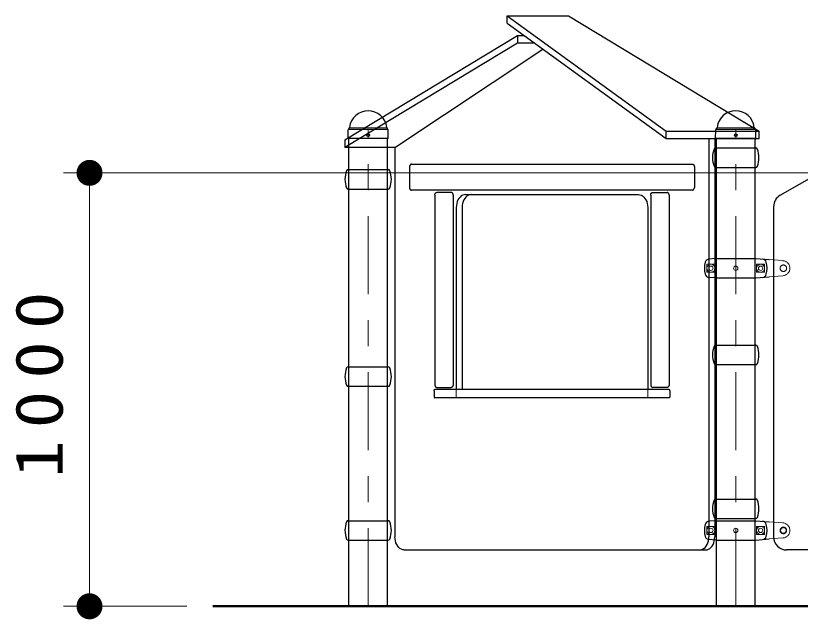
# Model space of a CAD drawing. Units: millimetres on the paper, scale 1:60. Extents: x -385 to 0, y -594 to 267.
# Drawn here: x -123.96 to -93.77, y -111.62 to -88.41 of the extents above; entities that cross this region are included whole.
import ezdxf

# ---------------------------------------------------------------- set-up
doc = ezdxf.new("R2010")
doc.units = ezdxf.units.MM
doc.linetypes.add('USER1', pattern=[4.5, 2.5, -2])
doc.linetypes.add('USER2', pattern=[6, 3, -1, 1, -1])
doc.layers.add('LY_1', color=7, linetype='Continuous', lineweight=25)
doc.styles.add('ＭＳ ゴシック', font='')
doc.styles.get('ＭＳ ゴシック').set_extended_font_data('MS Gothic')

# ---------------------------------------------------------------- blocks, each defined once
blk = doc.blocks.new('filled_dot')
at = {"color": 0, "linetype": 'Continuous', "lineweight": -2, "const_width": 1.25}
blk.add_lwpolyline([(-0.625, 0, 1), (0.625, 0, 1)], format="xyb", close=True, dxfattribs=at)

msp = doc.modelspace()

# ---------------------------------------------------------------- linework, layer by layer
at = {"layer": 'LY_1'}
for p, q in [((-105.05, -88.41), (-98.933, -92.847)), ((-105.05, -88.697), (-105.05, -88.41)), ((-105.05, -88.41), (-102.693, -88.41)), ((-102.693, -88.41), (-95.352, -92.847)), ((-105.05, -88.697), (-98.933, -93.134)), ((-104.657, -89.182), (-111.299, -93.197)), ((-104.657, -89.182), (-104.657, -89.469)), ((-104.381, -89.182), (-104.657, -89.182)), ((-104.657, -89.469), (-111.299, -93.484)), ((-103.986, -89.469), (-104.657, -89.469)), ((-109.365, -93.484), (-103.67, -89.698)), ((-111.17, -93.128), (-111.163, -92.797)), ((-111.143, -92.749), (-111.124, -92.731)), ((-109.649, -92.749), (-109.667, -92.731)), ((-109.622, -93.128), (-109.628, -92.797)), ((-98.933, -92.847), (-95.352, -92.847)), ((-98.933, -93.134), (-98.933, -92.847)), ((-97.028, -93.128), (-97.021, -92.797)), ((-97.001, -92.749), (-96.983, -92.731)), ((-95.507, -92.749), (-95.526, -92.731)), ((-95.48, -93.128), (-95.487, -92.797)), ((-95.352, -93.134), (-95.352, -92.847)), ((-94.546, -95.316), (-90.361, -92.9)), ((-111.299, -93.197), (-111.299, -93.484)), ((-111.17, -93.128), (-111.162, -93.136)), ((-109.63, -93.136), (-111.162, -93.136)), ((-111.138, -111.12), (-111.138, -93.136)), ((-109.653, -111.12), (-109.653, -93.136)), ((-109.63, -93.136), (-109.622, -93.128)), ((-98.933, -93.134), (-95.352, -93.134)), ((-97.285, -93.134), (-97.285, -108.453)), ((-97.061, -93.134), (-97.061, -108.453)), ((-97.028, -93.128), (-97.02, -93.136)), ((-95.488, -93.136), (-97.02, -93.136)), ((-96.997, -111.12), (-96.997, -93.136)), ((-95.512, -111.12), (-95.512, -93.136)), ((-95.488, -93.136), (-95.48, -93.128)), ((-109.365, -93.484), (-111.299, -93.484)), ((-109.365, -93.484), (-109.365, -108.453)), ((-97.022, -93.495), (-95.486, -93.495)), ((-108.728, -94.12), (-97.922, -94.12)), ((-111.164, -94.328), (-109.627, -94.328)), ((-108.805, -94.228), (-108.805, -95.011)), ((-97.845, -94.228), (-97.845, -95.011)), ((-97.021, -94.245), (-95.486, -94.245)), ((-111.162, -95.078), (-109.627, -95.078)), ((-97.922, -95.12), (-108.728, -95.12)), ((-107.833, -95.311), (-107.833, -102.595)), ((-107.202, -95.203), (-107.756, -95.203)), ((-107.125, -95.311), (-107.125, -102.595)), ((-106.654, -95.286), (-99.996, -95.286)), ((-99.524, -95.311), (-99.524, -102.595)), ((-99.448, -95.203), (-98.894, -95.203)), ((-98.817, -95.311), (-98.817, -102.595)), ((-107.008, -95.786), (-107.008, -102.786)), ((-106.783, -95.786), (-106.783, -102.786)), ((-99.642, -95.786), (-99.642, -102.786)), ((-94.796, -95.749), (-94.796, -108.453)), ((-97.021, -97.745), (-97.284, -97.768)), ((-97.021, -97.745), (-95.487, -97.745)), ((-95.487, -97.745), (-94.962, -97.791)), ((-97.021, -98.495), (-97.284, -98.472)), ((-97.021, -98.495), (-95.487, -98.495)), ((-95.487, -98.495), (-94.962, -98.449)), ((-97.022, -101.078), (-95.486, -101.078)), ((-111.164, -101.911), (-109.627, -101.911)), ((-97.021, -101.828), (-95.486, -101.828)), ((-111.162, -102.661), (-109.627, -102.661)), ((-107.862, -102.836), (-107.862, -103.053)), ((-98.823, -102.786), (-107.827, -102.786)), ((-107.756, -102.703), (-107.202, -102.703)), ((-98.894, -102.703), (-99.448, -102.703)), ((-98.788, -102.836), (-98.788, -103.053)), ((-98.823, -103.103), (-107.827, -103.103)), ((-97.022, -106.995), (-95.486, -106.995)), ((-97.021, -107.745), (-95.486, -107.745)), ((-111.164, -107.828), (-109.627, -107.828)), ((-97.021, -107.828), (-97.284, -107.851)), ((-97.021, -107.828), (-95.487, -107.828)), ((-95.487, -107.828), (-94.962, -107.874)), ((-111.162, -108.578), (-109.627, -108.578)), ((-97.021, -108.578), (-97.284, -108.555)), ((-97.021, -108.578), (-95.487, -108.578)), ((-95.487, -108.578), (-94.962, -108.532)), ((-109.011, -108.953), (-97.414, -108.953)), ((-78.212, -108.953), (-94.296, -108.953))]:
    msp.add_line(p, q, dxfattribs=at)
at = {"layer": 'LY_1', "lineweight": 13}
for p, q in [((-109.651, -92.778), (-111.14, -92.778)), ((-109.681, -92.719), (-111.108, -92.719)), ((-95.51, -92.778), (-96.999, -92.778)), ((-95.54, -92.719), (-96.966, -92.719)), ((-77.254, -94.453), (-122.117, -94.453)), ((-121.117, -111.12), (-121.117, -94.453)), ((-97.058, -97.966), (-97.366, -97.966)), ((-97.366, -98.274), (-97.366, -97.966)), ((-95.45, -97.966), (-95.142, -97.966)), ((-95.142, -98.274), (-95.142, -97.966)), ((-97.058, -98.274), (-97.366, -98.274)), ((-95.45, -98.274), (-95.142, -98.274)), ((-97.058, -108.049), (-97.366, -108.049)), ((-97.366, -108.357), (-97.366, -108.049)), ((-95.45, -108.049), (-95.142, -108.049)), ((-95.142, -108.357), (-95.142, -108.049)), ((-97.058, -108.357), (-97.366, -108.357)), ((-95.45, -108.357), (-95.142, -108.357)), ((-117.37, -111.12), (-122.117, -111.12))]:
    msp.add_line(p, q, dxfattribs=at)
at = {"layer": 'LY_1', "linetype": 'USER1', "lineweight": 13}
for p, q in [((-109.654, -92.786), (-111.137, -92.786)), ((-95.512, -92.786), (-96.996, -92.786)), ((-97.004, -97.761), (-97.004, -98.478)), ((-95.504, -97.761), (-95.504, -98.478)), ((-94.962, -97.791), (-94.437, -97.829)), ((-94.962, -98.449), (-94.437, -98.41)), ((-107.008, -102.786), (-107.008, -103.103)), ((-99.642, -102.786), (-99.642, -103.103)), ((-97.004, -107.845), (-97.004, -108.561)), ((-95.504, -107.845), (-95.504, -108.561)), ((-94.962, -107.874), (-94.437, -107.913)), ((-94.962, -108.532), (-94.437, -108.493))]:
    msp.add_line(p, q, dxfattribs=at)
at = {"layer": 'LY_1', "linetype": 'USER2', "lineweight": 13}
for p, q in [((-110.396, -111.12), (-110.396, -92.786)), ((-96.254, -111.12), (-96.254, -92.786))]:
    msp.add_line(p, q, dxfattribs=at)
at = {"layer": 'LY_1', "lineweight": 50}
msp.add_line((-32.863, -111.12), (-116.37, -111.12), dxfattribs=at)
at = {"layer": 'LY_1'}
for points in [[(-108.728, -94.12), (-108.74, -94.121), (-108.752, -94.125), (-108.763, -94.131), (-108.773, -94.14), (-108.782, -94.151), (-108.79, -94.164), (-108.796, -94.179), (-108.801, -94.194), (-108.804, -94.211), (-108.805, -94.228)], [(-97.922, -94.12), (-97.913, -94.12), (-97.904, -94.123), (-97.895, -94.126), (-97.887, -94.131), (-97.879, -94.138), (-97.872, -94.146), (-97.865, -94.154), (-97.86, -94.164), (-97.855, -94.175), (-97.851, -94.186), (-97.848, -94.199), (-97.846, -94.211), (-97.845, -94.219), (-97.845, -94.228)], [(-108.805, -95.011), (-108.804, -95.028), (-108.801, -95.045), (-108.796, -95.06), (-108.79, -95.075), (-108.782, -95.088), (-108.773, -95.099), (-108.763, -95.108), (-108.752, -95.114), (-108.74, -95.118), (-108.728, -95.12)], [(-97.922, -95.12), (-97.91, -95.118), (-97.898, -95.114), (-97.887, -95.108), (-97.877, -95.099), (-97.867, -95.088), (-97.86, -95.075), (-97.853, -95.06), (-97.849, -95.045), (-97.846, -95.028), (-97.845, -95.011)], [(-107.833, -95.311), (-107.832, -95.294), (-107.829, -95.278), (-107.824, -95.262), (-107.818, -95.248), (-107.81, -95.235), (-107.801, -95.224), (-107.791, -95.215), (-107.78, -95.208), (-107.768, -95.204), (-107.756, -95.203)], [(-107.125, -95.311), (-107.126, -95.299), (-107.128, -95.286), (-107.13, -95.274), (-107.134, -95.262), (-107.138, -95.251), (-107.144, -95.241), (-107.15, -95.232), (-107.157, -95.224), (-107.165, -95.217), (-107.173, -95.211), (-107.181, -95.207), (-107.19, -95.204), (-107.196, -95.203), (-107.202, -95.203)], [(-106.654, -95.286), (-106.709, -95.292), (-106.763, -95.311), (-106.815, -95.341), (-106.862, -95.382), (-106.904, -95.433), (-106.94, -95.492), (-106.969, -95.559), (-106.99, -95.632), (-107.003, -95.708), (-107.008, -95.786)], [(-106.43, -95.286), (-106.485, -95.292), (-106.539, -95.311), (-106.59, -95.341), (-106.638, -95.382), (-106.68, -95.433), (-106.716, -95.492), (-106.745, -95.559), (-106.766, -95.632), (-106.779, -95.708), (-106.783, -95.786)], [(-99.996, -95.286), (-99.94, -95.292), (-99.886, -95.311), (-99.835, -95.341), (-99.788, -95.382), (-99.746, -95.433), (-99.71, -95.492), (-99.681, -95.559), (-99.659, -95.632), (-99.647, -95.708), (-99.642, -95.786)], [(-99.524, -95.311), (-99.523, -95.294), (-99.521, -95.278), (-99.516, -95.262), (-99.51, -95.248), (-99.502, -95.235), (-99.493, -95.224), (-99.483, -95.215), (-99.471, -95.208), (-99.46, -95.204), (-99.448, -95.203)], [(-98.817, -95.311), (-98.818, -95.299), (-98.819, -95.286), (-98.822, -95.274), (-98.826, -95.262), (-98.83, -95.251), (-98.836, -95.241), (-98.842, -95.232), (-98.849, -95.224), (-98.856, -95.217), (-98.865, -95.211), (-98.873, -95.207), (-98.882, -95.204), (-98.888, -95.203), (-98.894, -95.203)], [(-107.833, -102.595), (-107.832, -102.612), (-107.829, -102.628), (-107.824, -102.644), (-107.818, -102.658), (-107.81, -102.671), (-107.801, -102.682), (-107.791, -102.691), (-107.78, -102.698), (-107.768, -102.702), (-107.756, -102.703)], [(-107.125, -102.595), (-107.126, -102.612), (-107.129, -102.628), (-107.134, -102.644), (-107.14, -102.658), (-107.148, -102.671), (-107.157, -102.682), (-107.167, -102.691), (-107.178, -102.698), (-107.19, -102.702), (-107.202, -102.703)], [(-99.524, -102.595), (-99.523, -102.612), (-99.521, -102.628), (-99.516, -102.644), (-99.51, -102.658), (-99.502, -102.671), (-99.493, -102.682), (-99.483, -102.691), (-99.471, -102.698), (-99.46, -102.702), (-99.448, -102.703)], [(-98.817, -102.595), (-98.818, -102.612), (-98.821, -102.628), (-98.826, -102.644), (-98.832, -102.658), (-98.84, -102.671), (-98.849, -102.682), (-98.859, -102.691), (-98.87, -102.698), (-98.882, -102.702), (-98.894, -102.703)], [(-107.862, -102.836), (-107.862, -102.828), (-107.86, -102.821), (-107.858, -102.814), (-107.855, -102.807), (-107.852, -102.801), (-107.847, -102.796), (-107.843, -102.792), (-107.838, -102.789), (-107.832, -102.787), (-107.827, -102.786)], [(-98.788, -102.836), (-98.788, -102.83), (-98.789, -102.825), (-98.79, -102.819), (-98.792, -102.814), (-98.794, -102.808), (-98.796, -102.804), (-98.799, -102.8), (-98.802, -102.796), (-98.806, -102.793), (-98.81, -102.79), (-98.814, -102.788), (-98.818, -102.787), (-98.82, -102.786), (-98.823, -102.786)], [(-107.862, -103.053), (-107.862, -103.061), (-107.86, -103.068), (-107.858, -103.076), (-107.855, -103.082), (-107.852, -103.088), (-107.847, -103.093), (-107.843, -103.097), (-107.838, -103.1), (-107.832, -103.102), (-107.827, -103.103)], [(-98.788, -103.053), (-98.788, -103.061), (-98.79, -103.068), (-98.792, -103.076), (-98.795, -103.082), (-98.798, -103.088), (-98.802, -103.093), (-98.807, -103.097), (-98.812, -103.1), (-98.818, -103.102), (-98.823, -103.103)], [(-109.011, -108.953), (-109.066, -108.947), (-109.12, -108.928), (-109.172, -108.898), (-109.219, -108.857), (-109.261, -108.806), (-109.297, -108.747), (-109.326, -108.68), (-109.347, -108.607), (-109.36, -108.531), (-109.365, -108.453)], [(-97.639, -108.953), (-97.583, -108.947), (-97.53, -108.928), (-97.478, -108.898), (-97.431, -108.857), (-97.389, -108.806), (-97.353, -108.747), (-97.324, -108.68), (-97.303, -108.607), (-97.29, -108.531), (-97.285, -108.453)], [(-97.414, -108.953), (-97.359, -108.947), (-97.305, -108.928), (-97.254, -108.898), (-97.207, -108.857), (-97.164, -108.806), (-97.128, -108.747), (-97.099, -108.68), (-97.078, -108.607), (-97.065, -108.531), (-97.061, -108.453)]]:
    msp.add_lwpolyline(points, dxfattribs=at)
for centre in [(-110.396, -93.003), (-96.254, -93.003)]:
    msp.add_circle(centre, 0.05, dxfattribs=at)
at = {"layer": 'LY_1', "lineweight": 13}
for centre, radius in [((-97.212, -98.12), 0.154), ((-97.212, -98.12), 0.0833), ((-96.254, -98.12), 0.0833), ((-95.296, -98.12), 0.154), ((-95.296, -98.12), 0.0833), ((-97.212, -108.203), 0.154), ((-95.296, -108.203), 0.154), ((-97.212, -108.203), 0.0833), ((-96.254, -108.203), 0.0833), ((-95.296, -108.203), 0.0833)]:
    msp.add_circle(centre, radius, dxfattribs=at)
at = {"layer": 'LY_1', "linetype": 'USER1', "lineweight": 13}
for centre, radius in [((-94.421, -98.12), 0.125), ((-94.421, -108.203), 0.125), ((-94.421, -108.203), 0.108)]:
    msp.add_circle(centre, radius, dxfattribs=at)
at = {"layer": 'LY_1'}
for centre, radius, start, end in [((-110.396, -92.786), 0.72, 90, 173.3676), ((-110.396, -92.786), 0.72, 6.6324, 90), ((-96.254, -92.786), 0.72, 90, 173.3676), ((-96.254, -92.786), 0.72, 6.6324, 90), ((-111.093, -92.799), 0.07, 135, 178.996), ((-111.157, -92.698), 0.0467, 315, 353.3676), ((-109.634, -92.698), 0.0467, 186.6324, 225), ((-109.698, -92.799), 0.07, 1.0039, 45), ((-96.951, -92.799), 0.07, 135, 178.996), ((-97.016, -92.698), 0.0467, 315, 353.3676), ((-95.493, -92.698), 0.0467, 186.6324, 225), ((-95.557, -92.799), 0.07, 1.0039, 45), ((-96.211, -93.87), 0.935, 159.1971, 200.8029), ((-97.022, -93.561), 0.0667, 90, 159.1971), ((-95.486, -93.561), 0.0667, 20.8029, 90), ((-96.297, -93.87), 0.935, 339.1971, 20.8029), ((-110.353, -94.703), 0.935, 159.1971, 200.8029), ((-111.164, -94.395), 0.0667, 90, 159.1971), ((-109.627, -94.395), 0.0667, 20.8029, 90), ((-110.439, -94.703), 0.935, 339.1971, 20.8029), ((-97.022, -94.178), 0.0667, 200.8029, 270), ((-95.486, -94.178), 0.0667, 270, 339.1971), ((-111.164, -95.011), 0.0667, 200.8029, 270), ((-109.627, -95.011), 0.0667, 270, 339.1971), ((-94.296, -95.749), 0.5, 120, 180), ((-97.269, -97.934), 0.167, 95, 163.8038), ((-95.239, -97.934), 0.167, 16.1962, 85), ((-96.629, -98.12), 0.833, 163.8038, 196.1962), ((-95.879, -98.12), 0.833, 343.8037, 16.1962), ((-97.269, -98.306), 0.167, 196.1962, 265), ((-95.239, -98.306), 0.167, 275, 343.8037), ((-96.211, -101.453), 0.935, 159.1971, 200.8029), ((-97.022, -101.145), 0.0667, 90, 159.1971), ((-95.486, -101.145), 0.0667, 20.8029, 90), ((-96.297, -101.453), 0.935, 339.1971, 20.8029), ((-110.353, -102.286), 0.935, 159.1971, 200.8029), ((-111.164, -101.978), 0.0667, 90, 159.1971), ((-109.627, -101.978), 0.0667, 20.8029, 90), ((-110.439, -102.286), 0.935, 339.1971, 20.8029), ((-97.022, -101.761), 0.0667, 200.8029, 270), ((-95.486, -101.761), 0.0667, 270, 339.1971), ((-111.164, -102.595), 0.0667, 200.8029, 270), ((-109.627, -102.595), 0.0667, 270, 339.1971), ((-96.211, -107.37), 0.935, 159.1971, 200.8029), ((-97.022, -107.061), 0.0667, 90, 159.1971), ((-95.486, -107.061), 0.0667, 20.8029, 90), ((-96.297, -107.37), 0.935, 339.1971, 20.8029), ((-97.022, -107.678), 0.0667, 200.8029, 270), ((-95.486, -107.678), 0.0667, 270, 339.1971), ((-110.353, -108.203), 0.935, 159.1971, 200.8029), ((-111.164, -107.895), 0.0667, 90, 159.1971), ((-109.627, -107.895), 0.0667, 20.8029, 90), ((-110.439, -108.203), 0.935, 339.1971, 20.8029), ((-96.629, -108.203), 0.833, 163.8038, 196.1962), ((-97.269, -108.017), 0.167, 95, 163.8038), ((-95.239, -108.017), 0.167, 16.1962, 85), ((-95.879, -108.203), 0.833, 343.8037, 16.1962), ((-111.164, -108.511), 0.0667, 200.8029, 270), ((-109.627, -108.511), 0.0667, 270, 339.1971), ((-97.269, -108.389), 0.167, 196.1962, 265), ((-95.239, -108.389), 0.167, 275, 343.8037), ((-94.296, -108.453), 0.5, 180, 270)]:
    msp.add_arc(centre, radius, start, end, dxfattribs=at)
at = {"layer": 'LY_1', "linetype": 'USER1', "lineweight": 13}
for centre, radius, start, end in [((-95.487, -97.761), 0.0167, 88.0111, 180), ((-94.462, -98.12), 0.291, 275, 85), ((-95.487, -98.478), 0.0167, 180, 270), ((-95.487, -107.845), 0.0167, 88.0111, 180), ((-94.462, -108.203), 0.291, 275, 85), ((-95.487, -108.561), 0.0167, 180, 270)]:
    msp.add_arc(centre, radius, start, end, dxfattribs=at)
at = {"layer": 'LY_1', "lineweight": 13}
for centre, start, end in [((-99.192, -98.12), 355.8705, 4.1295), ((-93.316, -98.12), 175.8705, 184.1295), ((-99.192, -108.203), 355.8705, 4.1295), ((-93.316, -108.203), 175.8705, 184.1295)]:
    msp.add_arc(centre, 2.139, start, end, dxfattribs=at)

# ---------------------------------------------------------------- block references
at = {"layer": 'LY_1', "lineweight": 13, "xscale": 0.4, "yscale": 0.4}
for p, rotation in [((-121.117, -94.453), 270), ((-121.117, -111.12), 90)]:
    msp.add_blockref('filled_dot', p, dxfattribs=dict(at, rotation=rotation))

# ---------------------------------------------------------------- texts
at = {"layer": 'LY_1', "insert": (-122.117, -102.365), "char_height": 1.833, "attachment_point": 8, "rotation": 90, "style": 'ＭＳ ゴシック'}
msp.add_mtext('\\T1.33;\\W1.15;1000', dxfattribs=at)

doc.saveas('drawing.dxf')
